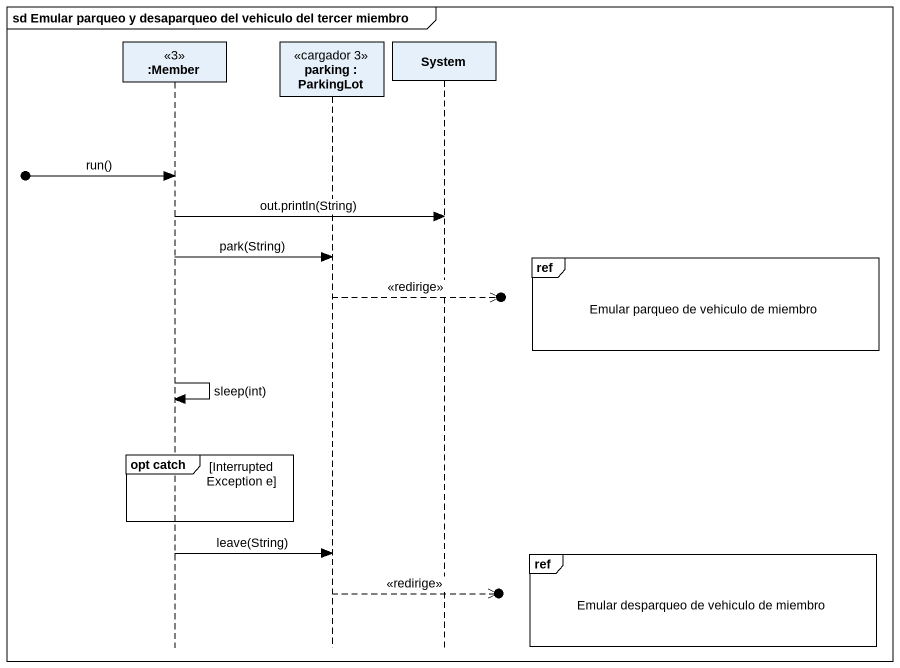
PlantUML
@startuml
mainframe sd Emular parqueo y desaparqueo del vehiculo del tercer miembro
hide footbox
participant ":Member" as Member <<3>>
participant "parking : ParkingLot" as parking <<cargador 3>>
participant System

[o-> Member : run()
Member -> System : out.println(String)
Member -> parking : park(String)
ref over System : Emular parqueo de vehiculo de miembro
parking -->>o] : <<redirige>>
Member -> Member : sleep(int)
group opt catch [InterruptedException e]
end
Member -> parking : leave(String)
ref over System : Emular desparqueo de vehiculo de miembro
parking -->>o] : <<redirige>>
@enduml
